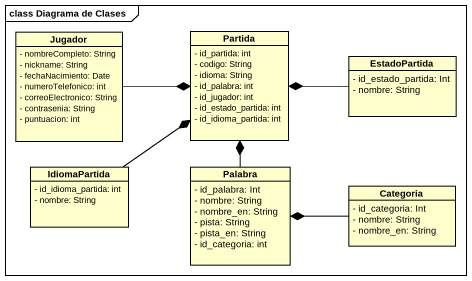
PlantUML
@startuml
mainframe class Diagrama de Clases
hide circle
hide empty members
skinparam classAttributeIconSize 0
class Jugador {
  - nombreCompleto: String
  - nickname: String
  - fechaNacimiento: Date
  - numeroTelefonico: int
  - correoElectronico: String
  - contrasenia: String
  - puntuacion: int
}
class Partida {
  - id_partida: int
  - codigo: String
  - idioma: String
  - id_palabra: int
  - id_jugador: int
  - id_estado_partida: int
  - id_idioma_partida: int
}
class EstadoPartida {
  - id_estado_partida: Int
  - nombre: String
}
class IdiomaPartida {
  - id_idioma_partida: int
  - nombre: String
}
class Palabra {
  - id_palabra: Int
  - nombre: String
  - nombre_en: String
  - pista: String
  - pista_en: String
  - id_categoria: int
}
class Categoria {
  - id_categoria: Int
  - nombre: String
  - nombre_en: String
}
Jugador -right-* Partida
EstadoPartida -left-* Partida
IdiomaPartida -up-* Partida
Palabra -up-* Partida
Categoria -left-* Palabra
@enduml
